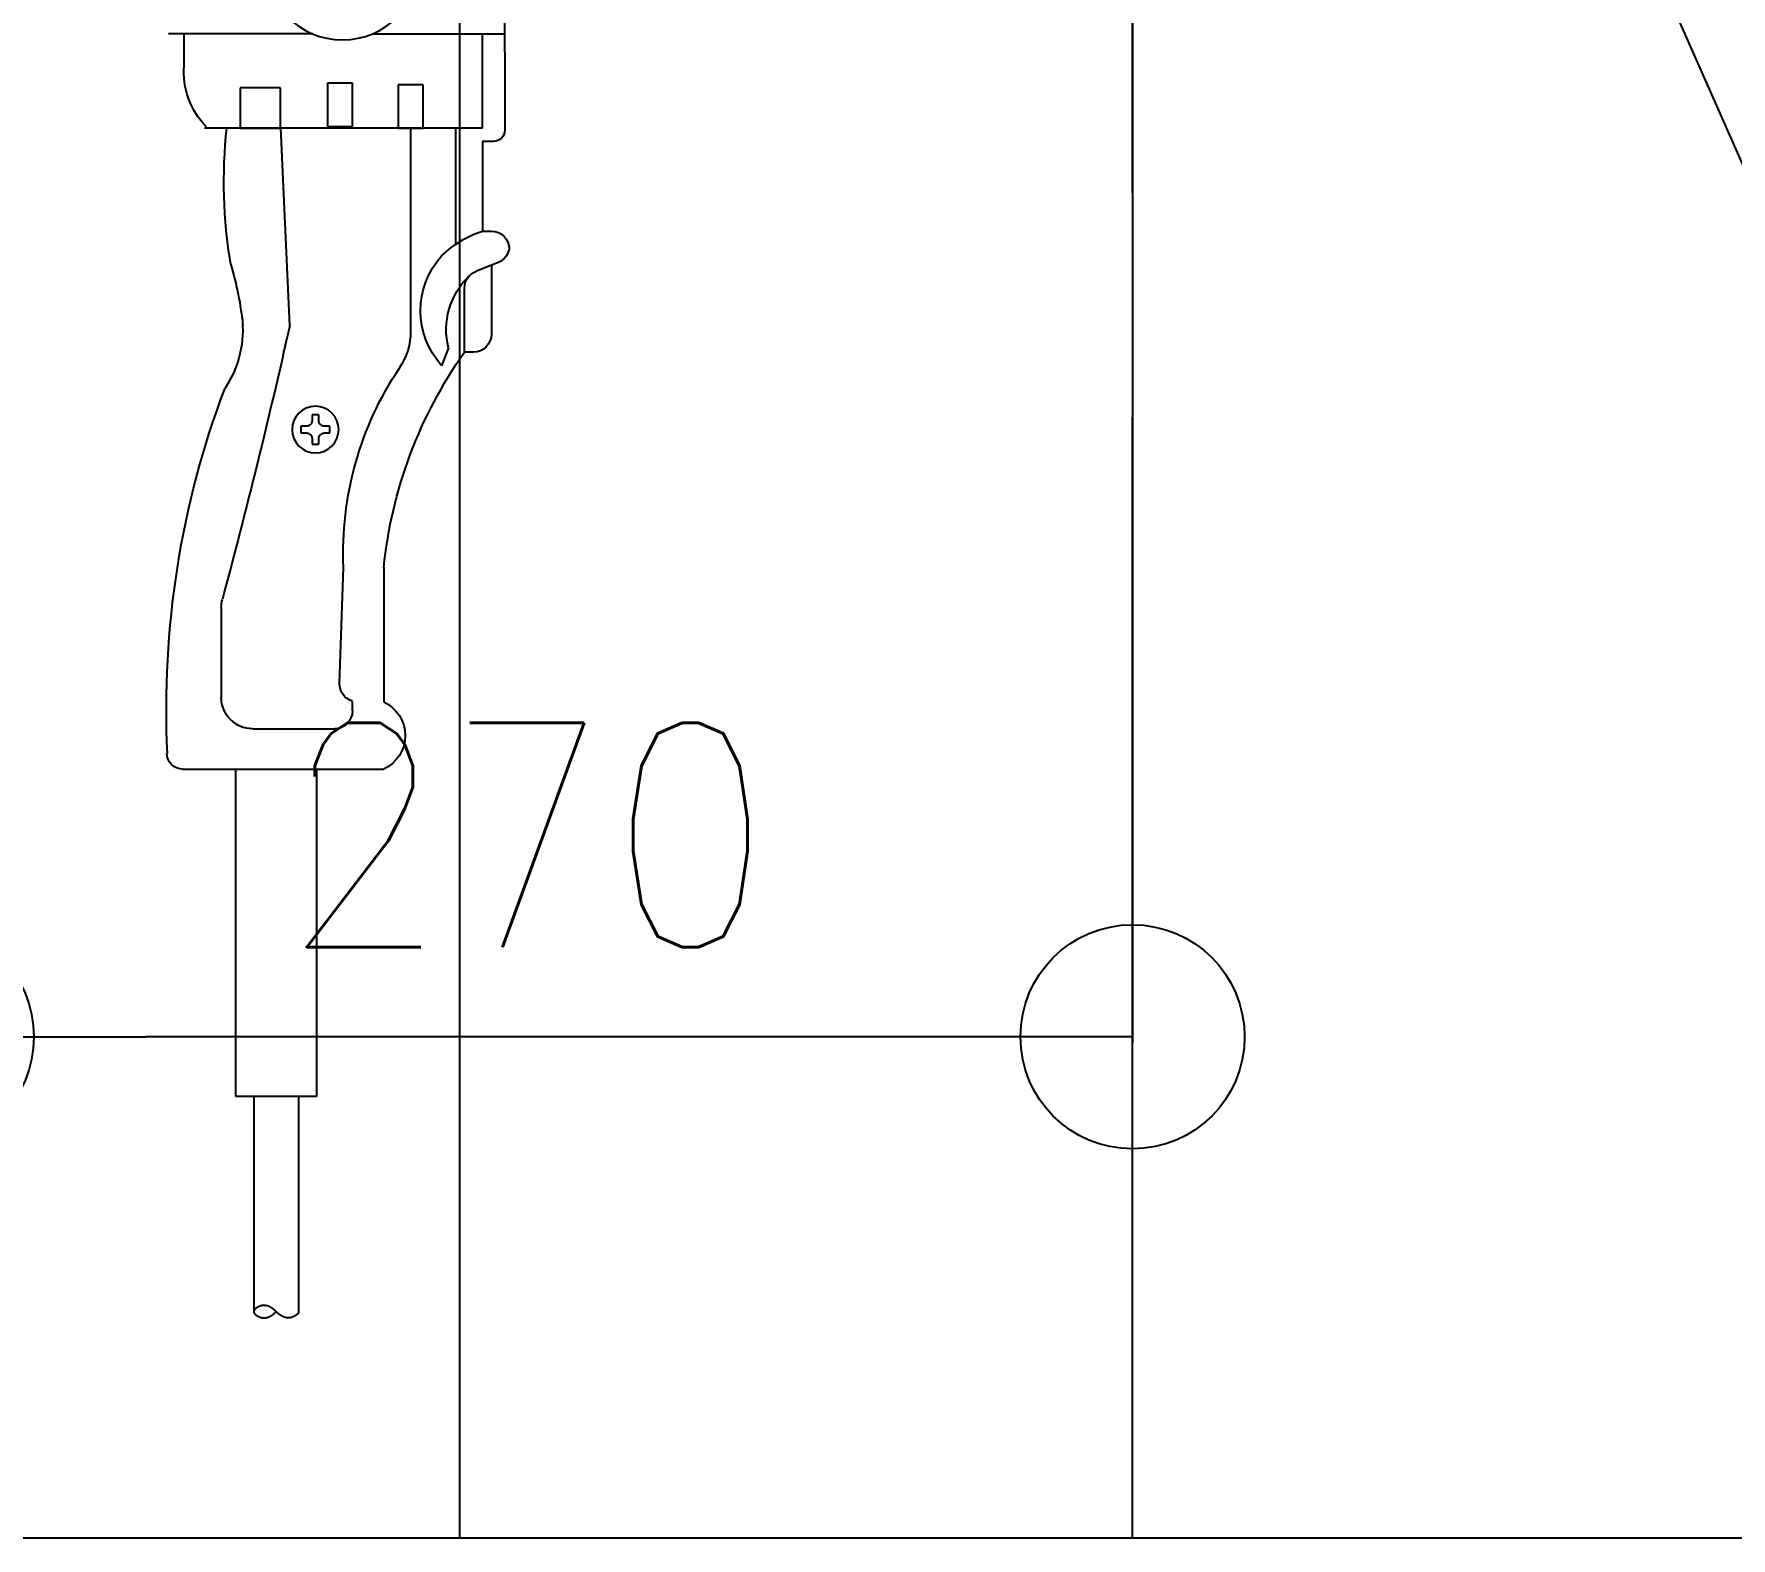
# Model space of a CAD drawing. Extents: x -668440 to 1010955, y -1678500 to 210463.
# Drawn here: x -539598 to -535813, y -1049743 to -1046388 of the extents above; entities that cross this region are included whole.
import ezdxf

# ---------------------------------------------------------------- set-up
doc = ezdxf.new("R2010")
doc.units = 0
doc.header["$MEASUREMENT"] = 0
doc.linetypes.add('CENTER', pattern=[2, 1.25, -0.25, 0.25, -0.25])
doc.layers.get('0').update_dxf_attribs({"color": 3, "linetype": 'CONTINUOUS'})
doc.layers.get('Defpoints').update_dxf_attribs({"color": 251, "linetype": 'CONTINUOUS'})
doc.layers.add('00_ADDL', color=253, linetype='CONTINUOUS', plot=False)
for name, color, linetype in [('100', 5, 'CENTER'), ('_1-3_L-CS', 1, 'CONTINUOUS'), ('_5-6_GS-M', 6, 'CONTINUOUS'), ('COL_H-300x300x10x15x13', 7, 'CONTINUOUS'), ('注記', 3, 'CONTINUOUS')]:
    doc.layers.add(name, color=color, linetype=linetype)
doc.styles.add('DRACAD', font='txt', dxfattribs={"width": 0.85, "bigfont": 'extfont2'})
doc.styles.get("Standard").update_dxf_attribs({"font": 'Osaka.ttc'})
doc.dimstyles.new('ISO-25', dxfattribs={"dimtxt": 2.5, "dimasz": 2.5, "dimexe": 1.25, "dimexo": 0.625, "dimtad": 1, "dimdec": 4, "dimdsep": 46, "dimtxsty": 'Standard', "dimcen": 2.5, "dimadec": 0, "dimazin": 0, "dimtfac": 1, "dimtdec": 4, "dimtmove": 0, "dimatfit": 3, "dimfxl": 1, "dimtolj": 1, "dimtzin": 0, "dimarcsym": 0})

# ---------------------------------------------------------------- blocks, each defined once
blk = doc.blocks.new('_ORIGIN')
at = {"color": 0, "linetype": 'ByBlock', "lineweight": -2}
blk.add_line((0, 0), (-1, 0), dxfattribs=at)
blk.add_circle((0, 0), 0.5, dxfattribs=at)
blk = doc.blocks.new('*D10628')
at = {"layer": '_5-6_GS-M', "color": 0, "lineweight": -2}
for p, q in [((-221054.66, -409017.08), (-221054.66, -409488.52)), ((-220784.62, -409085.08), (-220784.62, -409488.52)), ((-220834.62, -409487.27), (-221004.66, -409487.27))]:
    blk.add_line(p, q, dxfattribs=at)
at = {"layer": 'Defpoints', "color": 0}
for p in [(-221054.66, -408967.08), (-220784.62, -409035.08), (-221054.66, -409487.27)]:
    blk.add_point(p, dxfattribs=at)
at = {"layer": '_5-6_GS-M', "color": 0, "linetype": 'ByBlock', "lineweight": -2, "xscale": 50, "yscale": 50, "zscale": 50, "rotation": 180}
blk.add_blockref('_ORIGIN', (-221054.66, -409487.27), dxfattribs=at)
at = {"layer": '_5-6_GS-M', "color": 0, "linetype": 'ByBlock', "lineweight": -2, "xscale": 50, "yscale": 50, "zscale": 50}
blk.add_blockref('_ORIGIN', (-220784.62, -409487.27), dxfattribs=at)
at = {"layer": '_5-6_GS-M', "color": 0, "insert": (-220919.64, -409442.27), "char_height": 50, "attachment_point": 5, "style": 'DRACAD'}
blk.add_mtext('\\A1;270', dxfattribs=at)
blk = doc.blocks.new('TC01')
at = {"layer": '注記', "color": 4, "linetype": 'Continuous'}
for p, q in [((4917.06, 29801.63), (4917.06, 29821.63)), ((4946.62, 29805.63), (4917.06, 29805.63)), ((4922.06, 29784.63), (4922.06, 29805.63)), ((4959.89, 29805.63), (4992.06, 29805.63)), ((4988.59, 29798.6), (4988.59, 29805.63)), ((4917.06, 29801.63), (4917.06, 29784.13)), ((4935.27, 29794.29), (4940.85, 29794.29)), ((4935.27, 29784.63), (4935.27, 29794.29)), ((4940.85, 29794.29), (4940.85, 29784.63)), ((4951.06, 29794.63), (4956.64, 29794.63)), ((4951.06, 29784.96), (4951.06, 29794.63)), ((4956.64, 29794.63), (4956.64, 29784.96)), ((4967.06, 29793.63), (4976.06, 29793.63)), ((4967.06, 29784.63), (4967.06, 29793.63)), ((4976.06, 29793.63), (4976.06, 29784.63)), ((4922.06, 29784.63), (4984.06, 29784.63)), ((4928.06, 29784.63), (4928.06, 29758.68)), ((4940.85, 29784.63), (4935.27, 29784.63)), ((4938.06, 29784.63), (4938.06, 29739.41)), ((4956.64, 29784.96), (4951.06, 29784.96)), ((4967.06, 29784.63), (4965.06, 29740.63)), ((4976.06, 29784.63), (4967.06, 29784.63)), ((4919.56, 29781.63), (4922.06, 29781.63)), ((4922.06, 29781.63), (4922.06, 29761.63)), ((4922.06, 29761.63), (4920.06, 29761.63)), ((4918.57, 29754.62), (4923.54, 29752.63)), ((4920.06, 29754.03), (4920.06, 29738.63)), ((4926.06, 29734.63), (4926.06, 29748.92)), ((4924.06, 29734.63), (4926.06, 29734.63)), ((4929.64, 29735.63), (4931.15, 29731.63)), ((4957.78, 29718.22), (4957.81, 29718.23)), ((4957.81, 29718.23), (4957.84, 29718.25)), ((4957.84, 29718.25), (4957.87, 29718.26)), ((4957.87, 29718.26), (4957.9, 29718.27)), ((4957.9, 29718.27), (4957.92, 29718.29)), ((4957.92, 29718.29), (4957.95, 29718.3)), ((4957.95, 29718.3), (4957.98, 29718.32)), ((4957.98, 29718.32), (4958, 29718.34)), ((4958, 29718.34), (4958.03, 29718.35)), ((4958.03, 29718.35), (4958.05, 29718.37)), ((4958.05, 29718.37), (4958.08, 29718.39)), ((4958.08, 29718.39), (4958.1, 29718.41)), ((4958.1, 29718.41), (4958.12, 29718.43)), ((4958.12, 29718.43), (4958.15, 29718.45)), ((4958.15, 29718.45), (4958.17, 29718.47)), ((4958.17, 29718.47), (4958.19, 29718.49)), ((4958.19, 29718.49), (4958.21, 29718.51)), ((4958.21, 29718.51), (4958.23, 29718.54)), ((4958.23, 29718.54), (4958.25, 29718.56)), ((4958.25, 29718.56), (4958.27, 29718.58)), ((4958.27, 29718.58), (4958.29, 29718.61)), ((4958.29, 29718.61), (4958.31, 29718.63)), ((4958.31, 29718.63), (4958.33, 29718.66)), ((4958.33, 29718.66), (4958.35, 29718.68)), ((4958.35, 29718.68), (4958.36, 29718.71)), ((4958.36, 29718.71), (4958.38, 29718.73)), ((4958.38, 29718.73), (4958.39, 29718.76)), ((4958.39, 29718.76), (4958.41, 29718.79)), ((4958.41, 29718.79), (4958.42, 29718.81)), ((4958.42, 29718.81), (4958.44, 29718.84)), ((4958.44, 29718.84), (4958.45, 29718.87)), ((4958.45, 29718.87), (4958.46, 29718.9)), ((4958.46, 29718.9), (4958.47, 29718.93)), ((4958.47, 29718.93), (4958.48, 29718.96)), ((4958.48, 29718.96), (4958.49, 29718.98)), ((4958.49, 29718.98), (4958.5, 29719.01)), ((4958.5, 29719.01), (4958.51, 29719.04)), ((4958.51, 29719.04), (4958.52, 29719.07)), ((4958.52, 29719.07), (4958.53, 29719.1)), ((4958.53, 29719.13), (4958.54, 29719.16)), ((4958.53, 29719.1), (4958.53, 29719.13)), ((4958.54, 29719.19), (4958.55, 29719.22)), ((4958.54, 29719.16), (4958.54, 29719.19)), ((4958.55, 29719.28), (4958.56, 29719.32)), ((4958.55, 29719.25), (4958.55, 29719.28)), ((4958.55, 29719.22), (4958.55, 29719.25)), ((4958.56, 29720.63), (4960.06, 29720.63)), ((4958.56, 29719.38), (4958.56, 29720.63)), ((4958.56, 29719.35), (4958.56, 29719.38)), ((4958.56, 29719.32), (4958.56, 29719.35)), ((4960.06, 29720.63), (4960.06, 29719.38)), ((4960.06, 29719.38), (4960.06, 29719.35)), ((4960.06, 29719.35), (4960.06, 29719.32)), ((4960.06, 29719.32), (4960.06, 29719.28)), ((4960.06, 29719.28), (4960.06, 29719.25)), ((4960.06, 29719.25), (4960.07, 29719.22)), ((4960.07, 29719.22), (4960.07, 29719.19)), ((4960.07, 29719.19), (4960.07, 29719.16)), ((4960.07, 29719.16), (4960.08, 29719.13)), ((4960.08, 29719.13), (4960.09, 29719.1)), ((4960.09, 29719.1), (4960.09, 29719.07)), ((4960.09, 29719.07), (4960.1, 29719.04)), ((4960.1, 29719.04), (4960.11, 29719.01)), ((4960.11, 29719.01), (4960.12, 29718.98)), ((4960.12, 29718.98), (4960.13, 29718.96)), ((4960.13, 29718.96), (4960.14, 29718.93)), ((4960.14, 29718.93), (4960.15, 29718.9)), ((4960.15, 29718.9), (4960.16, 29718.87)), ((4960.16, 29718.87), (4960.18, 29718.84)), ((4960.18, 29718.84), (4960.19, 29718.81)), ((4960.19, 29718.81), (4960.2, 29718.79)), ((4960.2, 29718.79), (4960.22, 29718.76)), ((4960.22, 29718.76), (4960.23, 29718.73)), ((4960.23, 29718.73), (4960.25, 29718.71)), ((4960.25, 29718.71), (4960.27, 29718.68)), ((4960.27, 29718.68), (4960.28, 29718.66)), ((4960.28, 29718.66), (4960.3, 29718.63)), ((4960.3, 29718.63), (4960.32, 29718.61)), ((4960.32, 29718.61), (4960.34, 29718.58)), ((4960.34, 29718.58), (4960.36, 29718.56)), ((4960.36, 29718.56), (4960.38, 29718.54)), ((4960.38, 29718.54), (4960.4, 29718.51)), ((4960.4, 29718.51), (4960.42, 29718.49)), ((4960.42, 29718.49), (4960.44, 29718.47)), ((4960.44, 29718.47), (4960.47, 29718.45)), ((4960.47, 29718.45), (4960.49, 29718.43)), ((4960.49, 29718.43), (4960.51, 29718.41)), ((4960.51, 29718.41), (4960.54, 29718.39)), ((4960.54, 29718.39), (4960.56, 29718.37)), ((4960.56, 29718.37), (4960.59, 29718.35)), ((4960.59, 29718.35), (4960.61, 29718.34)), ((4960.61, 29718.34), (4960.64, 29718.32)), ((4960.64, 29718.32), (4960.66, 29718.3)), ((4960.66, 29718.3), (4960.69, 29718.29)), ((4960.69, 29718.29), (4960.72, 29718.27)), ((4960.72, 29718.27), (4960.74, 29718.26)), ((4960.74, 29718.26), (4960.77, 29718.25)), ((4960.77, 29718.25), (4960.8, 29718.23)), ((4960.8, 29718.23), (4960.83, 29718.22)), ((4956.06, 29716.63), (4956.06, 29718.13)), ((4956.06, 29718.13), (4957.31, 29718.13)), ((4957.31, 29716.63), (4956.06, 29716.63)), ((4957.31, 29718.13), (4957.34, 29718.13)), ((4957.34, 29716.63), (4957.31, 29716.63)), ((4957.34, 29718.13), (4957.37, 29718.13)), ((4957.37, 29716.63), (4957.34, 29716.63)), ((4957.37, 29718.13), (4957.4, 29718.13)), ((4957.4, 29716.62), (4957.37, 29716.63)), ((4957.4, 29718.13), (4957.43, 29718.13)), ((4957.43, 29716.62), (4957.4, 29716.62)), ((4957.43, 29718.13), (4957.46, 29718.14)), ((4957.46, 29716.62), (4957.43, 29716.62)), ((4957.46, 29718.14), (4957.49, 29718.14)), ((4957.49, 29716.61), (4957.46, 29716.62)), ((4957.49, 29718.14), (4957.52, 29718.14)), ((4957.52, 29716.61), (4957.49, 29716.61)), ((4957.52, 29718.14), (4957.55, 29718.15)), ((4957.55, 29716.6), (4957.52, 29716.61)), ((4957.55, 29718.15), (4957.58, 29718.16)), ((4957.58, 29716.6), (4957.55, 29716.6)), ((4957.58, 29718.16), (4957.61, 29718.16)), ((4957.61, 29716.59), (4957.58, 29716.6)), ((4957.61, 29718.16), (4957.64, 29718.17)), ((4957.64, 29716.58), (4957.61, 29716.59)), ((4957.64, 29718.17), (4957.67, 29718.18)), ((4957.67, 29716.57), (4957.64, 29716.58)), ((4957.67, 29718.18), (4957.7, 29718.19)), ((4957.7, 29716.56), (4957.67, 29716.57)), ((4957.7, 29718.19), (4957.73, 29718.2)), ((4957.73, 29716.55), (4957.7, 29716.56)), ((4957.73, 29718.2), (4957.76, 29718.21)), ((4957.76, 29716.54), (4957.73, 29716.55)), ((4957.76, 29718.21), (4957.78, 29718.22)), ((4957.78, 29716.53), (4957.76, 29716.54)), ((4957.81, 29716.52), (4957.78, 29716.53)), ((4957.84, 29716.51), (4957.81, 29716.52)), ((4957.87, 29716.49), (4957.84, 29716.51)), ((4957.9, 29716.48), (4957.87, 29716.49)), ((4957.92, 29716.46), (4957.9, 29716.48)), ((4957.95, 29716.45), (4957.92, 29716.46)), ((4957.98, 29716.43), (4957.95, 29716.45)), ((4958, 29716.42), (4957.98, 29716.43)), ((4958.03, 29716.4), (4958, 29716.42)), ((4958.05, 29716.38), (4958.03, 29716.4)), ((4958.08, 29716.36), (4958.05, 29716.38)), ((4958.1, 29716.34), (4958.08, 29716.36)), ((4958.12, 29716.32), (4958.1, 29716.34)), ((4958.15, 29716.3), (4958.12, 29716.32)), ((4958.17, 29716.28), (4958.15, 29716.3)), ((4958.19, 29716.26), (4958.17, 29716.28)), ((4958.21, 29716.24), (4958.19, 29716.26)), ((4958.23, 29716.22), (4958.21, 29716.24)), ((4958.25, 29716.19), (4958.23, 29716.22)), ((4958.27, 29716.17), (4958.25, 29716.19)), ((4958.29, 29716.15), (4958.27, 29716.17)), ((4958.31, 29716.12), (4958.29, 29716.15)), ((4958.33, 29716.1), (4958.31, 29716.12)), ((4958.35, 29716.07), (4958.33, 29716.1)), ((4958.36, 29716.05), (4958.35, 29716.07)), ((4958.38, 29716.02), (4958.36, 29716.05)), ((4958.39, 29715.99), (4958.38, 29716.02)), ((4958.41, 29715.97), (4958.39, 29715.99)), ((4958.42, 29715.94), (4958.41, 29715.97)), ((4958.44, 29715.91), (4958.42, 29715.94)), ((4958.45, 29715.88), (4958.44, 29715.91)), ((4958.46, 29715.85), (4958.45, 29715.88)), ((4958.47, 29715.83), (4958.46, 29715.85)), ((4958.48, 29715.8), (4958.47, 29715.83)), ((4958.49, 29715.77), (4958.48, 29715.8)), ((4958.5, 29715.74), (4958.49, 29715.77)), ((4958.51, 29715.71), (4958.5, 29715.74)), ((4958.52, 29715.68), (4958.51, 29715.71)), ((4958.53, 29715.65), (4958.52, 29715.68)), ((4958.53, 29715.62), (4958.53, 29715.65)), ((4958.54, 29715.59), (4958.53, 29715.62)), ((4958.54, 29715.56), (4958.54, 29715.59)), ((4958.55, 29715.53), (4958.54, 29715.56)), ((4958.55, 29715.5), (4958.55, 29715.53)), ((4958.55, 29715.47), (4958.55, 29715.5)), ((4958.56, 29715.44), (4958.55, 29715.47)), ((4958.56, 29715.41), (4958.56, 29715.44)), ((4958.56, 29715.38), (4958.56, 29715.41)), ((4958.56, 29714.13), (4958.56, 29715.38)), ((4960.07, 29715.53), (4960.06, 29715.5)), ((4960.06, 29715.5), (4960.06, 29715.47)), ((4960.06, 29715.47), (4960.06, 29715.44)), ((4960.06, 29715.44), (4960.06, 29715.41)), ((4960.06, 29715.41), (4960.06, 29715.38)), ((4960.06, 29715.38), (4960.06, 29714.13)), ((4960.08, 29715.62), (4960.07, 29715.59)), ((4960.07, 29715.59), (4960.07, 29715.56)), ((4960.07, 29715.56), (4960.07, 29715.53)), ((4960.09, 29715.65), (4960.08, 29715.62)), ((4960.1, 29715.71), (4960.09, 29715.68)), ((4960.09, 29715.68), (4960.09, 29715.65)), ((4960.11, 29715.74), (4960.1, 29715.71)), ((4960.12, 29715.77), (4960.11, 29715.74)), ((4960.13, 29715.8), (4960.12, 29715.77)), ((4960.14, 29715.83), (4960.13, 29715.8)), ((4960.15, 29715.85), (4960.14, 29715.83)), ((4960.16, 29715.88), (4960.15, 29715.85)), ((4960.18, 29715.91), (4960.16, 29715.88)), ((4960.19, 29715.94), (4960.18, 29715.91)), ((4960.2, 29715.97), (4960.19, 29715.94)), ((4960.22, 29715.99), (4960.2, 29715.97)), ((4960.23, 29716.02), (4960.22, 29715.99)), ((4960.25, 29716.05), (4960.23, 29716.02)), ((4960.27, 29716.07), (4960.25, 29716.05)), ((4960.28, 29716.1), (4960.27, 29716.07)), ((4960.3, 29716.12), (4960.28, 29716.1)), ((4960.32, 29716.15), (4960.3, 29716.12)), ((4960.34, 29716.17), (4960.32, 29716.15)), ((4960.36, 29716.19), (4960.34, 29716.17)), ((4960.38, 29716.22), (4960.36, 29716.19)), ((4960.4, 29716.24), (4960.38, 29716.22)), ((4960.42, 29716.26), (4960.4, 29716.24)), ((4960.44, 29716.28), (4960.42, 29716.26)), ((4960.47, 29716.3), (4960.44, 29716.28)), ((4960.49, 29716.32), (4960.47, 29716.3)), ((4960.51, 29716.34), (4960.49, 29716.32)), ((4960.54, 29716.36), (4960.51, 29716.34)), ((4960.56, 29716.38), (4960.54, 29716.36)), ((4960.59, 29716.4), (4960.56, 29716.38)), ((4960.61, 29716.42), (4960.59, 29716.4)), ((4960.64, 29716.43), (4960.61, 29716.42)), ((4960.66, 29716.45), (4960.64, 29716.43)), ((4960.69, 29716.46), (4960.66, 29716.45)), ((4960.72, 29716.48), (4960.69, 29716.46)), ((4960.74, 29716.49), (4960.72, 29716.48)), ((4960.77, 29716.51), (4960.74, 29716.49)), ((4960.8, 29716.52), (4960.77, 29716.51)), ((4960.83, 29716.53), (4960.8, 29716.52)), ((4960.83, 29718.22), (4960.86, 29718.21)), ((4960.86, 29716.54), (4960.83, 29716.53)), ((4960.86, 29718.21), (4960.89, 29718.2)), ((4960.89, 29716.55), (4960.86, 29716.54)), ((4960.89, 29718.2), (4960.91, 29718.19)), ((4960.91, 29716.56), (4960.89, 29716.55)), ((4960.91, 29718.19), (4960.94, 29718.18)), ((4960.94, 29716.57), (4960.91, 29716.56)), ((4960.94, 29718.18), (4960.97, 29718.17)), ((4960.97, 29716.58), (4960.94, 29716.57)), ((4960.97, 29718.17), (4961, 29718.16)), ((4961, 29716.59), (4960.97, 29716.58)), ((4961, 29718.16), (4961.03, 29718.16)), ((4961.03, 29716.6), (4961, 29716.59)), ((4961.03, 29718.16), (4961.06, 29718.15)), ((4961.06, 29716.6), (4961.03, 29716.6)), ((4961.06, 29718.15), (4961.09, 29718.14)), ((4961.09, 29716.61), (4961.06, 29716.6)), ((4961.09, 29718.14), (4961.12, 29718.14)), ((4961.12, 29716.61), (4961.09, 29716.61)), ((4961.12, 29718.14), (4961.15, 29718.14)), ((4961.15, 29716.62), (4961.12, 29716.61)), ((4961.15, 29718.14), (4961.18, 29718.13)), ((4961.18, 29716.62), (4961.15, 29716.62)), ((4961.18, 29718.13), (4961.21, 29718.13)), ((4961.21, 29716.62), (4961.18, 29716.62)), ((4961.21, 29718.13), (4961.25, 29718.13)), ((4961.25, 29716.63), (4961.21, 29716.62)), ((4961.25, 29718.13), (4961.28, 29718.13)), ((4961.28, 29716.63), (4961.25, 29716.63)), ((4961.28, 29718.13), (4961.31, 29718.13)), ((4961.31, 29716.63), (4961.28, 29716.63)), ((4961.31, 29718.13), (4962.56, 29718.13)), ((4962.56, 29716.63), (4961.31, 29716.63)), ((4962.56, 29718.13), (4962.56, 29716.63)), ((4960.06, 29714.13), (4958.56, 29714.13)), ((4944.06, 29686.63), (4944.06, 29656.63)), ((4953.92, 29660.76), (4953.06, 29686.63)), ((4980.3, 29677.7), (4980.3, 29657.63)), ((4951.06, 29654.63), (4951.06, 29656.63)), ((4973.3, 29650.63), (4955.06, 29650.63)), ((4988.92, 29641.63), (4944.06, 29641.63)), ((4959.06, 29641.63), (4959.06, 29568.63)), ((4977.06, 29568.63), (4977.06, 29641.63)), ((4959.06, 29568.63), (4977.06, 29568.63)), ((4963.06, 29568.63), (4963.06, 29520.63)), ((4973.06, 29568.63), (4973.06, 29520.63)), ((4968.96, 29521.39), (4969.02, 29521.43)), ((4969.02, 29521.43), (4969.09, 29521.47)), ((4969.09, 29521.47), (4969.15, 29521.51)), ((4969.15, 29521.51), (4969.22, 29521.55)), ((4969.22, 29521.55), (4969.28, 29521.59)), ((4969.28, 29521.59), (4969.34, 29521.62)), ((4969.34, 29521.62), (4969.41, 29521.66)), ((4969.41, 29521.66), (4969.47, 29521.69)), ((4969.47, 29521.69), (4969.53, 29521.72)), ((4969.53, 29521.72), (4969.6, 29521.75)), ((4969.6, 29521.75), (4969.66, 29521.78)), ((4969.66, 29521.78), (4969.72, 29521.8)), ((4969.72, 29521.8), (4969.79, 29521.83)), ((4969.79, 29521.83), (4969.85, 29521.85)), ((4969.85, 29521.85), (4969.91, 29521.87)), ((4969.91, 29521.87), (4969.98, 29521.89)), ((4969.98, 29521.89), (4970.04, 29521.91)), ((4970.04, 29521.91), (4970.1, 29521.93)), ((4970.1, 29521.93), (4970.17, 29521.94)), ((4970.17, 29521.94), (4970.23, 29521.96)), ((4970.23, 29521.96), (4970.29, 29521.97)), ((4970.29, 29521.97), (4970.35, 29521.98)), ((4970.35, 29521.98), (4970.42, 29521.99)), ((4970.42, 29521.99), (4970.48, 29522)), ((4970.48, 29522), (4970.54, 29522)), ((4970.54, 29522), (4970.6, 29522.01)), ((4970.6, 29522.01), (4970.67, 29522.01)), ((4970.67, 29522.01), (4970.73, 29522.01)), ((4970.73, 29522.01), (4970.79, 29522.01)), ((4970.79, 29522.01), (4970.85, 29522.01)), ((4970.85, 29522.01), (4970.92, 29522.01)), ((4970.92, 29522.01), (4970.98, 29522)), ((4970.98, 29522), (4971.04, 29522)), ((4971.04, 29522), (4971.1, 29521.99)), ((4971.1, 29521.99), (4971.16, 29521.98)), ((4971.16, 29521.98), (4971.23, 29521.97)), ((4971.23, 29521.97), (4971.29, 29521.96)), ((4971.29, 29521.96), (4971.35, 29521.95)), ((4971.35, 29521.95), (4971.41, 29521.93)), ((4971.41, 29521.93), (4971.47, 29521.92)), ((4971.47, 29521.92), (4971.53, 29521.9)), ((4971.53, 29521.9), (4971.59, 29521.88)), ((4971.59, 29521.88), (4971.66, 29521.86)), ((4971.66, 29521.86), (4971.72, 29521.83)), ((4971.72, 29521.83), (4971.78, 29521.81)), ((4971.78, 29521.81), (4971.84, 29521.78)), ((4971.84, 29521.78), (4971.9, 29521.76)), ((4971.9, 29521.76), (4971.96, 29521.73)), ((4971.96, 29521.73), (4972.02, 29521.7)), ((4972.02, 29521.7), (4972.08, 29521.67)), ((4972.08, 29521.67), (4972.14, 29521.63)), ((4972.14, 29521.63), (4972.2, 29521.6)), ((4972.2, 29521.6), (4972.26, 29521.57)), ((4972.26, 29521.57), (4972.31, 29521.54)), ((4972.31, 29521.54), (4972.36, 29521.5)), ((4972.36, 29521.5), (4972.41, 29521.47)), ((4972.41, 29521.47), (4972.46, 29521.44)), ((4972.46, 29521.44), (4972.51, 29521.41)), ((4972.51, 29521.41), (4972.55, 29521.37)), ((4963.06, 29520.63), (4963.06, 29520.61)), ((4963.06, 29520.61), (4963.06, 29520.59)), ((4963.06, 29520.59), (4963.06, 29520.58)), ((4963.06, 29520.58), (4963.06, 29520.56)), ((4963.06, 29520.56), (4963.06, 29520.55)), ((4963.06, 29520.55), (4963.07, 29520.53)), ((4963.07, 29520.53), (4963.07, 29520.51)), ((4963.07, 29520.51), (4963.07, 29520.5)), ((4963.07, 29520.5), (4963.08, 29520.48)), ((4963.08, 29520.48), (4963.08, 29520.46)), ((4963.08, 29520.46), (4963.09, 29520.45)), ((4963.09, 29520.45), (4963.09, 29520.43)), ((4963.09, 29520.43), (4963.1, 29520.42)), ((4963.1, 29520.42), (4963.1, 29520.4)), ((4963.1, 29520.4), (4963.11, 29520.38)), ((4963.11, 29520.38), (4963.12, 29520.37)), ((4963.12, 29520.37), (4963.12, 29520.35)), ((4963.12, 29520.35), (4963.13, 29520.33)), ((4963.13, 29520.33), (4963.14, 29520.32)), ((4963.14, 29520.32), (4963.15, 29520.3)), ((4963.15, 29520.3), (4963.16, 29520.29)), ((4963.16, 29520.29), (4963.17, 29520.27)), ((4963.17, 29520.27), (4963.18, 29520.25)), ((4963.18, 29520.25), (4963.19, 29520.24)), ((4963.19, 29520.24), (4963.2, 29520.22)), ((4963.2, 29520.22), (4963.22, 29520.2)), ((4963.22, 29520.2), (4963.23, 29520.19)), ((4963.23, 29520.19), (4963.24, 29520.17)), ((4963.24, 29520.17), (4963.26, 29520.16)), ((4963.26, 29520.16), (4963.27, 29520.14)), ((4963.27, 29520.14), (4963.28, 29520.12)), ((4963.28, 29520.12), (4963.3, 29520.11)), ((4963.3, 29520.11), (4963.31, 29520.09)), ((4963.31, 29520.09), (4963.33, 29520.07)), ((4963.33, 29520.07), (4963.35, 29520.06)), ((4963.35, 29520.06), (4963.36, 29520.04)), ((4963.36, 29520.04), (4963.38, 29520.03)), ((4963.38, 29520.03), (4963.4, 29520.01)), ((4963.4, 29520.01), (4963.42, 29519.99)), ((4963.42, 29519.99), (4963.44, 29519.98)), ((4963.44, 29519.98), (4963.45, 29519.96)), ((4963.45, 29519.96), (4963.47, 29519.94)), ((4963.47, 29519.94), (4963.49, 29519.93)), ((4963.49, 29519.93), (4963.51, 29519.91)), ((4963.51, 29519.91), (4963.54, 29519.9)), ((4963.54, 29519.9), (4963.56, 29519.88)), ((4963.56, 29519.88), (4963.58, 29519.86)), ((4963.58, 29519.86), (4963.6, 29519.85)), ((4963.6, 29519.85), (4963.63, 29519.83)), ((4963.63, 29519.83), (4963.65, 29519.81)), ((4963.65, 29519.81), (4963.67, 29519.8)), ((4963.67, 29519.8), (4963.7, 29519.78)), ((4963.7, 29519.78), (4963.72, 29519.77)), ((4963.72, 29519.77), (4963.75, 29519.75)), ((4963.75, 29519.75), (4963.77, 29519.73)), ((4963.77, 29519.73), (4963.8, 29519.72)), ((4963.8, 29519.72), (4963.83, 29519.7)), ((4963.83, 29519.7), (4963.85, 29519.68)), ((4963.85, 29519.68), (4963.88, 29519.67)), ((4963.88, 29519.67), (4963.91, 29519.65)), ((4963.91, 29519.65), (4963.94, 29519.64)), ((4963.94, 29519.64), (4963.97, 29519.62)), ((4963.97, 29519.62), (4964, 29519.6)), ((4964, 29519.6), (4964.03, 29519.59)), ((4964.03, 29519.59), (4964.09, 29519.55)), ((4964.09, 29519.55), (4964.15, 29519.52)), ((4964.15, 29519.52), (4964.21, 29519.5)), ((4964.21, 29519.5), (4964.27, 29519.47)), ((4964.27, 29519.47), (4964.33, 29519.44)), ((4964.33, 29519.44), (4964.39, 29519.42)), ((4964.39, 29519.42), (4964.45, 29519.4)), ((4964.45, 29519.4), (4964.52, 29519.38)), ((4964.52, 29519.38), (4964.58, 29519.36)), ((4964.58, 29519.36), (4964.64, 29519.34)), ((4964.64, 29519.34), (4964.7, 29519.32)), ((4964.7, 29519.32), (4964.76, 29519.31)), ((4964.76, 29519.31), (4964.82, 29519.29)), ((4964.82, 29519.29), (4964.89, 29519.28)), ((4964.89, 29519.28), (4964.95, 29519.27)), ((4964.95, 29519.27), (4965.01, 29519.26)), ((4965.01, 29519.26), (4965.07, 29519.25)), ((4965.07, 29519.25), (4965.13, 29519.25)), ((4965.13, 29519.25), (4965.2, 29519.24)), ((4965.2, 29519.24), (4965.26, 29519.24)), ((4965.26, 29519.24), (4965.32, 29519.24)), ((4965.32, 29519.24), (4965.38, 29519.24)), ((4965.38, 29519.24), (4965.44, 29519.24)), ((4965.44, 29519.24), (4965.51, 29519.25)), ((4965.51, 29519.25), (4965.57, 29519.25)), ((4965.57, 29519.25), (4965.63, 29519.26)), ((4965.63, 29519.26), (4965.69, 29519.26)), ((4965.69, 29519.26), (4965.76, 29519.27)), ((4965.76, 29519.27), (4965.82, 29519.28)), ((4965.82, 29519.28), (4965.88, 29519.3)), ((4965.88, 29519.3), (4965.95, 29519.31)), ((4965.95, 29519.31), (4966.01, 29519.33)), ((4966.01, 29519.33), (4966.07, 29519.34)), ((4966.07, 29519.34), (4966.14, 29519.36)), ((4966.14, 29519.36), (4966.2, 29519.38)), ((4966.2, 29519.38), (4966.26, 29519.4)), ((4966.26, 29519.4), (4966.32, 29519.43)), ((4966.32, 29519.43), (4966.39, 29519.45)), ((4966.39, 29519.45), (4966.45, 29519.48)), ((4966.45, 29519.48), (4966.51, 29519.51)), ((4966.51, 29519.51), (4966.58, 29519.53)), ((4966.58, 29519.53), (4966.64, 29519.57)), ((4966.64, 29519.57), (4966.71, 29519.6)), ((4966.71, 29519.6), (4966.77, 29519.63)), ((4966.77, 29519.63), (4966.83, 29519.67)), ((4966.83, 29519.67), (4966.9, 29519.7)), ((4966.9, 29519.7), (4966.96, 29519.74)), ((4966.96, 29519.74), (4967.02, 29519.78)), ((4967.02, 29519.78), (4967.09, 29519.82)), ((4967.09, 29519.82), (4967.15, 29519.87)), ((4967.15, 29519.87), (4967.22, 29519.91)), ((4967.22, 29519.91), (4967.28, 29519.96)), ((4967.28, 29519.96), (4967.35, 29520)), ((4967.35, 29520), (4967.41, 29520.05)), ((4967.41, 29520.05), (4967.47, 29520.1)), ((4967.47, 29520.1), (4967.54, 29520.16)), ((4967.54, 29520.16), (4967.6, 29520.21)), ((4967.6, 29520.21), (4967.67, 29520.26)), ((4967.67, 29520.26), (4967.73, 29520.32)), ((4967.73, 29520.32), (4967.8, 29520.38)), ((4967.8, 29520.38), (4967.86, 29520.44)), ((4967.86, 29520.44), (4967.93, 29520.5)), ((4967.93, 29520.5), (4967.99, 29520.56)), ((4967.99, 29520.56), (4968.06, 29520.63)), ((4968.06, 29520.63), (4968.12, 29520.69)), ((4968.12, 29520.56), (4968.06, 29520.63)), ((4968.12, 29520.69), (4968.19, 29520.75)), ((4968.19, 29520.5), (4968.12, 29520.56)), ((4968.19, 29520.75), (4968.25, 29520.81)), ((4968.25, 29520.44), (4968.19, 29520.5)), ((4968.25, 29520.81), (4968.32, 29520.87)), ((4968.32, 29520.38), (4968.25, 29520.44)), ((4968.32, 29520.87), (4968.38, 29520.93)), ((4968.38, 29520.32), (4968.32, 29520.38)), ((4968.38, 29520.93), (4968.45, 29520.99)), ((4968.45, 29520.26), (4968.38, 29520.32)), ((4968.45, 29520.99), (4968.51, 29521.04)), ((4968.51, 29520.21), (4968.45, 29520.26)), ((4968.51, 29521.04), (4968.57, 29521.1)), ((4968.57, 29520.16), (4968.51, 29520.21)), ((4968.57, 29521.1), (4968.64, 29521.15)), ((4968.64, 29520.1), (4968.57, 29520.16)), ((4968.64, 29521.15), (4968.7, 29521.2)), ((4968.7, 29520.05), (4968.64, 29520.1)), ((4968.7, 29521.2), (4968.77, 29521.25)), ((4968.77, 29520), (4968.7, 29520.05)), ((4968.77, 29521.25), (4968.83, 29521.3)), ((4968.83, 29519.96), (4968.77, 29520)), ((4968.83, 29521.3), (4968.9, 29521.34)), ((4968.9, 29519.91), (4968.83, 29519.96)), ((4968.9, 29521.34), (4968.96, 29521.39)), ((4968.96, 29519.87), (4968.9, 29519.91)), ((4969.02, 29519.82), (4968.96, 29519.87)), ((4969.09, 29519.78), (4969.02, 29519.82)), ((4969.15, 29519.74), (4969.09, 29519.78)), ((4969.22, 29519.7), (4969.15, 29519.74)), ((4969.28, 29519.67), (4969.22, 29519.7)), ((4969.34, 29519.63), (4969.28, 29519.67)), ((4969.41, 29519.6), (4969.34, 29519.63)), ((4969.47, 29519.57), (4969.41, 29519.6)), ((4969.53, 29519.53), (4969.47, 29519.57)), ((4969.6, 29519.51), (4969.53, 29519.53)), ((4969.66, 29519.48), (4969.6, 29519.51)), ((4969.72, 29519.45), (4969.66, 29519.48)), ((4969.79, 29519.43), (4969.72, 29519.45)), ((4969.85, 29519.4), (4969.79, 29519.43)), ((4969.91, 29519.38), (4969.85, 29519.4)), ((4969.98, 29519.36), (4969.91, 29519.38)), ((4970.04, 29519.34), (4969.98, 29519.36)), ((4970.1, 29519.33), (4970.04, 29519.34)), ((4970.17, 29519.31), (4970.1, 29519.33)), ((4970.23, 29519.3), (4970.17, 29519.31)), ((4970.29, 29519.28), (4970.23, 29519.3)), ((4970.35, 29519.27), (4970.29, 29519.28)), ((4970.42, 29519.26), (4970.35, 29519.27)), ((4970.48, 29519.26), (4970.42, 29519.26)), ((4970.54, 29519.25), (4970.48, 29519.26)), ((4970.6, 29519.25), (4970.54, 29519.25)), ((4970.67, 29519.24), (4970.6, 29519.25)), ((4970.73, 29519.24), (4970.67, 29519.24)), ((4970.79, 29519.24), (4970.73, 29519.24)), ((4970.85, 29519.24), (4970.79, 29519.24)), ((4970.92, 29519.24), (4970.85, 29519.24)), ((4970.98, 29519.25), (4970.92, 29519.24)), ((4971.04, 29519.25), (4970.98, 29519.25)), ((4971.1, 29519.26), (4971.04, 29519.25)), ((4971.16, 29519.27), (4971.1, 29519.26)), ((4971.23, 29519.28), (4971.16, 29519.27)), ((4971.29, 29519.29), (4971.23, 29519.28)), ((4971.35, 29519.31), (4971.29, 29519.29)), ((4971.41, 29519.32), (4971.35, 29519.31)), ((4971.47, 29519.34), (4971.41, 29519.32)), ((4971.53, 29519.36), (4971.47, 29519.34)), ((4971.59, 29519.38), (4971.53, 29519.36)), ((4971.66, 29519.4), (4971.59, 29519.38)), ((4971.72, 29519.42), (4971.66, 29519.4)), ((4971.78, 29519.44), (4971.72, 29519.42)), ((4971.84, 29519.47), (4971.78, 29519.44)), ((4971.9, 29519.5), (4971.84, 29519.47)), ((4971.96, 29519.52), (4971.9, 29519.5)), ((4972.02, 29519.55), (4971.96, 29519.52)), ((4972.08, 29519.59), (4972.02, 29519.55)), ((4972.14, 29519.62), (4972.08, 29519.59)), ((4972.2, 29519.65), (4972.14, 29519.62)), ((4972.26, 29519.68), (4972.2, 29519.65)), ((4972.31, 29519.72), (4972.26, 29519.68)), ((4972.36, 29519.75), (4972.31, 29519.72)), ((4972.41, 29519.78), (4972.36, 29519.75)), ((4972.46, 29519.81), (4972.41, 29519.78)), ((4972.51, 29519.85), (4972.46, 29519.81)), ((4972.55, 29519.88), (4972.51, 29519.85)), ((4972.55, 29521.37), (4972.6, 29521.34)), ((4972.6, 29519.91), (4972.55, 29519.88)), ((4972.6, 29521.34), (4972.64, 29521.31)), ((4972.64, 29519.94), (4972.6, 29519.91)), ((4972.64, 29521.31), (4972.68, 29521.28)), ((4972.68, 29519.98), (4972.64, 29519.94)), ((4972.68, 29521.28), (4972.71, 29521.24)), ((4972.71, 29520.01), (4972.68, 29519.98)), ((4972.71, 29521.24), (4972.75, 29521.21)), ((4972.75, 29520.04), (4972.71, 29520.01)), ((4972.75, 29521.21), (4972.78, 29521.18)), ((4972.78, 29520.07), (4972.75, 29520.04)), ((4972.78, 29521.18), (4972.81, 29521.15)), ((4972.81, 29520.11), (4972.78, 29520.07)), ((4972.81, 29521.15), (4972.84, 29521.11)), ((4972.84, 29520.14), (4972.81, 29520.11)), ((4972.84, 29521.11), (4972.87, 29521.08)), ((4972.87, 29520.17), (4972.84, 29520.14)), ((4972.87, 29521.08), (4972.9, 29521.05)), ((4972.9, 29520.2), (4972.87, 29520.17)), ((4972.9, 29521.05), (4972.92, 29521.02)), ((4972.92, 29520.24), (4972.9, 29520.2)), ((4972.92, 29521.02), (4972.94, 29520.98)), ((4972.94, 29520.27), (4972.92, 29520.24)), ((4972.94, 29520.98), (4972.96, 29520.95)), ((4972.96, 29520.3), (4972.94, 29520.27)), ((4972.96, 29520.95), (4972.98, 29520.92)), ((4972.98, 29520.33), (4972.96, 29520.3)), ((4972.98, 29520.92), (4973, 29520.89)), ((4973, 29520.37), (4972.98, 29520.33)), ((4973, 29520.89), (4973.01, 29520.85)), ((4973.01, 29520.4), (4973, 29520.37)), ((4973.01, 29520.85), (4973.02, 29520.82)), ((4973.02, 29520.43), (4973.01, 29520.4)), ((4973.02, 29520.82), (4973.03, 29520.79)), ((4973.03, 29520.46), (4973.02, 29520.43)), ((4973.03, 29520.79), (4973.04, 29520.76)), ((4973.04, 29520.5), (4973.03, 29520.46)), ((4973.04, 29520.76), (4973.05, 29520.72)), ((4973.05, 29520.53), (4973.04, 29520.5)), ((4973.05, 29520.72), (4973.05, 29520.69)), ((4973.05, 29520.69), (4973.06, 29520.66)), ((4973.06, 29520.59), (4973.05, 29520.56)), ((4973.05, 29520.56), (4973.05, 29520.53)), ((4973.06, 29520.66), (4973.06, 29520.63)), ((4973.06, 29520.63), (4973.06, 29520.59))]:
    blk.add_line(p, q, dxfattribs=at)
for centre, radius in [((4953.26, 29821.63), 17.32), ((4959.31, 29717.38), 5.2)]:
    blk.add_circle(centre, radius, dxfattribs=at)
for centre, radius, start, end in [((4971.33, 29797.13), 17.32, 315.0615, 4.8908), ((4919.56, 29784.13), 2.5, 180, 270), ((4870.61, 29772.63), 109.11, 350.2894, 6.3141), ((4920.06, 29757.63), 4, 90, 180), ((4914.98, 29739.64), 23.1, 45.5621, 72.164), ((4920.06, 29758.33), 4, 179.9998, 248.1985), ((4917.44, 29743.88), 18.39, 318.2149, 41.785), ((4922.06, 29748.92), 4, 0.0001, 68.1986), ((5054.47, 29732.13), 79.45, 163.8521, 173.8787), ((4913.55, 29739.63), 16.58, 346.0423, 46.0423), ((4998.89, 29739.63), 23.37, 172.6244, 213.7991), ((4924.06, 29738.63), 4, 180, 270), ((4953.06, 29739.41), 15, 180, 213.7781), ((6471.87, 30079.51), 1544.5, 192.67505, 195.00952), ((4843.49, 29676.29), 101.1, 5.8696, 35.2424), ((4971.41, 29735.01), 5, 179.2506, 192.9272), ((4878.86, 29689.79), 74.26, 357.5621, 33.778), ((4790.22, 29655.06), 202.33, 357.1878, 20.7144), ((4973.3, 29677.7), 7, 0, 15.0095), ((4949.92, 29660.63), 4, 285.8487, 1.9091), ((4947.56, 29649.13), 8.28, 115.0169, 244.9831), ((4955.06, 29654.63), 4, 180, 270), ((4973.3, 29657.63), 7, 270, 0), ((4988.92, 29645.13), 3.5, 270, 0)]:
    blk.add_arc(centre, radius, start, end, dxfattribs=at)
blk = doc.blocks.new('剛接合部C1Y')
at = {"layer": '00_ADDL'}
blk.add_lwpolyline([(-221684.62063, -409599.07507), (-221684.62063, -407799.07507), (-219884.62063, -407799.07507), (-219884.62063, -409599.07507)], close=True, dxfattribs=at)
at = {"layer": '100', "linetype": 'CENTER', "ltscale": 200}
blk.add_line((-220784.62063, -409599.07507), (-220784.62063, -407799.07507), dxfattribs=at)
at = {"layer": '_1-3_L-CS'}
blk.add_line((-220705.90102, -409162.52932), (-220625.80546, -409344.46707), dxfattribs=at)
at = {"layer": 'COL_H-300x300x10x15x13'}
blk.add_line((-220934.62062, -409599.07507), (-220934.62062, -407799.07507), dxfattribs=at)
at = {"xscale": -1}
blk.add_blockref('TC01', (-216007.5641, -439069.20163), dxfattribs=at)
at = {"layer": '_5-6_GS-M'}
dim = blk.add_linear_dim(base=(-221054.66202, -409487.26835), p1=(-220784.62063, -409035.07507), p2=(-221054.66202, -408967.07507), dimstyle='ISO-25', override={"dimtxt": 50, "dimasz": 50, "dimexo": 50, "dimgap": 20, "dimdec": 0, "dimtxsty": 'DRACAD', "dimblk1": 'ORIGIN', "dimblk2": 'ORIGIN', "dimsah": 1}, dxfattribs=at)
dim.commit()
dim.dimension.update_dxf_attribs({"geometry": '*D10628', "text_midpoint": (-220919.64133, -409487.26835), "dimtype": 160})

msp = doc.modelspace()

# ---------------------------------------------------------------- block references
at = {"xscale": 10, "yscale": 10, "zscale": 10}
msp.add_blockref('剛接合部C1Y', (1670698.6842, 3046247.35843, 5600), dxfattribs=at)

doc.saveas('drawing.dxf')
